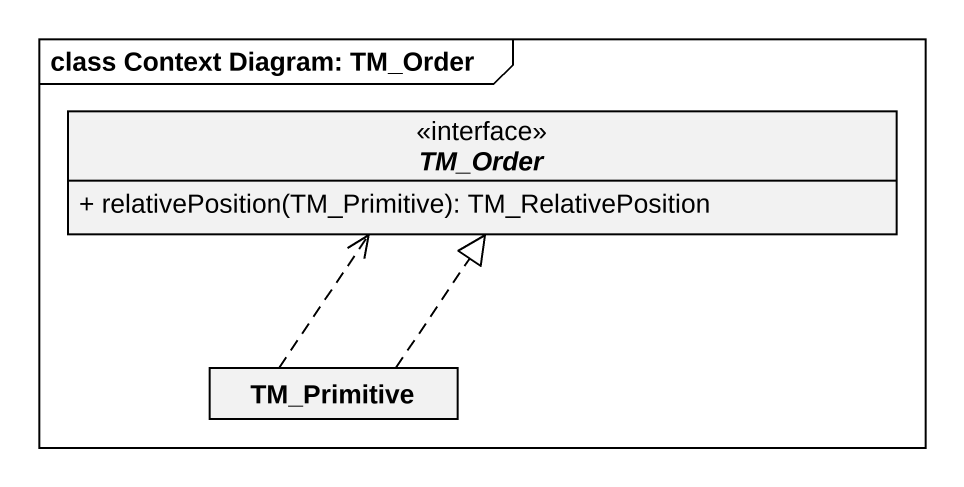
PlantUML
@startuml
mainframe class Context Diagram: TM_Order
hide circle
hide empty members
skinparam classAttributeIconSize 0
interface TM_Order <<interface>> {
  + relativePosition(TM_Primitive): TM_RelativePosition
}
class TM_Primitive
TM_Primitive .up.|> TM_Order
TM_Primitive .up.> TM_Order
@enduml
